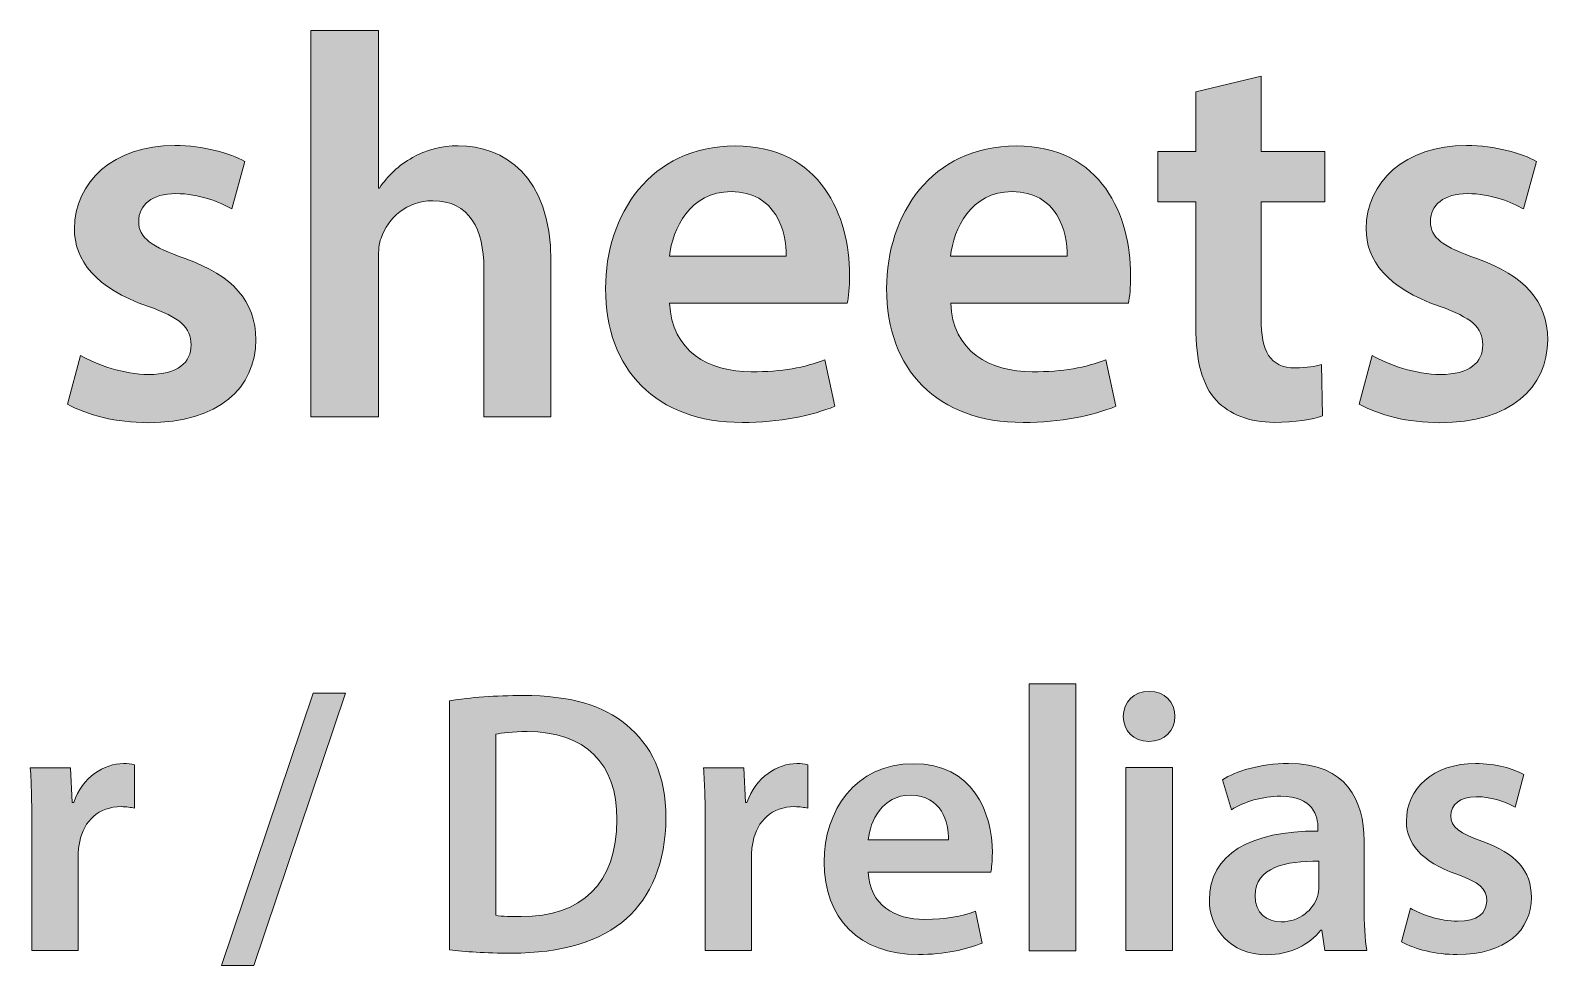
# Model space of a CAD drawing. Header units: inches. Extents: x 589 to 2016, y -1839 to -951.
# Drawn here: x 1241.49 to 1256.14, y -1617.19 to -1608.16 of the extents above; entities that cross this region are included whole.
import ezdxf

# ---------------------------------------------------------------- set-up
doc = ezdxf.new("R2010")
doc.units = ezdxf.units.IN
doc.header["$MEASUREMENT"] = 0
doc.layers.add('Layer 1', color=7, linetype='Continuous')

# ---------------------------------------------------------------- blocks, each defined once
blk = doc.blocks.new('block 74')
at = {"layer": 'Layer 1', "true_color": 0x010101}
h = blk.add_hatch(color=18, dxfattribs=at)
h.dxf.hatch_style = 2
edge = h.paths.add_edge_path()
edge.add_spline(control_points=[(1244.194, -1608.162), (1244.194, -1608.162), (1244.848, -1608.162), (1244.848, -1608.162), (1244.848, -1608.162), (1244.848, -1609.686), (1244.848, -1609.686), (1244.848, -1609.686), (1244.857, -1609.686), (1244.857, -1609.686), (1244.937, -1609.564), (1245.041, -1609.465), (1245.178, -1609.391), (1245.303, -1609.317), (1245.457, -1609.276), (1245.619, -1609.276), (1246.055, -1609.276), (1246.514, -1609.564), (1246.514, -1610.386), (1246.514, -1610.386), (1246.514, -1611.895), (1246.514, -1611.895), (1246.514, -1611.895), (1245.866, -1611.895), (1245.866, -1611.895), (1245.866, -1611.895), (1245.866, -1610.459), (1245.866, -1610.459), (1245.866, -1610.086), (1245.729, -1609.807), (1245.372, -1609.807), (1245.12, -1609.807), (1244.941, -1609.975), (1244.873, -1610.168), (1244.851, -1610.22), (1244.848, -1610.289), (1244.848, -1610.365), (1244.848, -1610.365), (1244.848, -1611.895), (1244.848, -1611.895), (1244.848, -1611.895), (1244.194, -1611.895), (1244.194, -1611.895), (1244.194, -1611.895), (1244.194, -1608.162), (1244.194, -1608.162)], knot_values=[0, 0, 0, 0, 1, 1, 1, 2, 2, 2, 3, 3, 3, 4, 4, 4, 5, 5, 5, 6, 6, 6, 7, 7, 7, 8, 8, 8, 9, 9, 9, 10, 10, 10, 11, 11, 11, 12, 12, 12, 13, 13, 13, 14, 14, 14, 15, 15, 15, 15], degree=3, periodic=1)
h = blk.add_hatch(color=18, dxfattribs=at)
h.dxf.hatch_style = 2
edge = h.paths.add_edge_path()
edge.add_spline(control_points=[(1253.373, -1608.604), (1253.373, -1608.604), (1253.373, -1609.333), (1253.373, -1609.333), (1253.373, -1609.333), (1253.988, -1609.333), (1253.988, -1609.333), (1253.988, -1609.333), (1253.988, -1609.817), (1253.988, -1609.817), (1253.988, -1609.817), (1253.373, -1609.817), (1253.373, -1609.817), (1253.373, -1609.817), (1253.373, -1610.947), (1253.373, -1610.947), (1253.373, -1611.258), (1253.456, -1611.421), (1253.703, -1611.421), (1253.814, -1611.421), (1253.899, -1611.406), (1253.957, -1611.389), (1253.957, -1611.389), (1253.966, -1611.884), (1253.966, -1611.884), (1253.871, -1611.92), (1253.703, -1611.947), (1253.499, -1611.947), (1253.262, -1611.947), (1253.063, -1611.868), (1252.942, -1611.737), (1252.804, -1611.589), (1252.743, -1611.358), (1252.743, -1611.021), (1252.743, -1611.021), (1252.743, -1609.817), (1252.743, -1609.817), (1252.743, -1609.817), (1252.375, -1609.817), (1252.375, -1609.817), (1252.375, -1609.817), (1252.375, -1609.333), (1252.375, -1609.333), (1252.375, -1609.333), (1252.743, -1609.333), (1252.743, -1609.333), (1252.743, -1609.333), (1252.743, -1608.754), (1252.743, -1608.754), (1252.743, -1608.754), (1253.373, -1608.604), (1253.373, -1608.604)], knot_values=[0, 0, 0, 0, 1, 1, 1, 2, 2, 2, 3, 3, 3, 4, 4, 4, 5, 5, 5, 6, 6, 6, 7, 7, 7, 8, 8, 8, 9, 9, 9, 10, 10, 10, 11, 11, 11, 12, 12, 12, 13, 13, 13, 14, 14, 14, 15, 15, 15, 16, 16, 16, 17, 17, 17, 17], degree=3, periodic=1)
h = blk.add_hatch(color=18, dxfattribs=at)
h.dxf.hatch_style = 2
edge = h.paths.add_edge_path()
edge.add_spline(control_points=[(1241.969, -1611.301), (1242.117, -1611.39), (1242.396, -1611.485), (1242.627, -1611.485), (1242.911, -1611.485), (1243.038, -1611.369), (1243.038, -1611.2), (1243.038, -1611.027), (1242.932, -1610.937), (1242.617, -1610.825), (1242.117, -1610.652), (1241.906, -1610.378), (1241.912, -1610.078), (1241.912, -1609.627), (1242.287, -1609.274), (1242.88, -1609.274), (1243.164, -1609.274), (1243.411, -1609.348), (1243.558, -1609.428), (1243.558, -1609.428), (1243.433, -1609.886), (1243.433, -1609.886), (1243.323, -1609.823), (1243.117, -1609.738), (1242.891, -1609.738), (1242.66, -1609.738), (1242.532, -1609.848), (1242.532, -1610.007), (1242.532, -1610.169), (1242.655, -1610.249), (1242.981, -1610.366), (1243.444, -1610.535), (1243.659, -1610.771), (1243.664, -1611.15), (1243.664, -1611.613), (1243.303, -1611.95), (1242.623, -1611.95), (1242.313, -1611.95), (1242.034, -1611.877), (1241.844, -1611.771), (1241.844, -1611.771), (1241.969, -1611.301), (1241.969, -1611.301)], knot_values=[0, 0, 0, 0, 1, 1, 1, 2, 2, 2, 3, 3, 3, 4, 4, 4, 5, 5, 5, 6, 6, 6, 7, 7, 7, 8, 8, 8, 9, 9, 9, 10, 10, 10, 11, 11, 11, 12, 12, 12, 13, 13, 13, 14, 14, 14, 14], degree=3, periodic=1)
h = blk.add_hatch(color=18, dxfattribs=at)
h.dxf.hatch_style = 2
edge = h.paths.add_edge_path()
edge.add_spline(control_points=[(1254.446, -1611.301), (1254.593, -1611.39), (1254.872, -1611.485), (1255.103, -1611.485), (1255.387, -1611.485), (1255.514, -1611.369), (1255.514, -1611.2), (1255.514, -1611.027), (1255.406, -1610.937), (1255.093, -1610.825), (1254.593, -1610.652), (1254.383, -1610.378), (1254.388, -1610.078), (1254.388, -1609.627), (1254.762, -1609.274), (1255.356, -1609.274), (1255.64, -1609.274), (1255.887, -1609.348), (1256.034, -1609.428), (1256.034, -1609.428), (1255.908, -1609.886), (1255.908, -1609.886), (1255.798, -1609.823), (1255.593, -1609.738), (1255.367, -1609.738), (1255.137, -1609.738), (1255.009, -1609.848), (1255.009, -1610.007), (1255.009, -1610.169), (1255.13, -1610.249), (1255.457, -1610.366), (1255.92, -1610.535), (1256.136, -1610.771), (1256.141, -1611.15), (1256.141, -1611.613), (1255.779, -1611.95), (1255.099, -1611.95), (1254.789, -1611.95), (1254.51, -1611.877), (1254.321, -1611.771), (1254.321, -1611.771), (1254.446, -1611.301), (1254.446, -1611.301)], knot_values=[0, 0, 0, 0, 1, 1, 1, 2, 2, 2, 3, 3, 3, 4, 4, 4, 5, 5, 5, 6, 6, 6, 7, 7, 7, 8, 8, 8, 9, 9, 9, 10, 10, 10, 11, 11, 11, 12, 12, 12, 13, 13, 13, 14, 14, 14, 14], degree=3, periodic=1)
h = blk.add_hatch(color=18, dxfattribs=at)
h.dxf.hatch_style = 2
edge = h.paths.add_edge_path()
edge.add_spline(control_points=[(1247.66, -1610.796), (1247.676, -1611.259), (1248.039, -1611.459), (1248.449, -1611.459), (1248.749, -1611.459), (1248.965, -1611.417), (1249.159, -1611.344), (1249.159, -1611.344), (1249.255, -1611.792), (1249.255, -1611.792), (1249.034, -1611.881), (1248.729, -1611.948), (1248.361, -1611.948), (1247.53, -1611.948), (1247.041, -1611.439), (1247.041, -1610.654), (1247.041, -1609.943), (1247.473, -1609.278), (1248.293, -1609.278), (1249.124, -1609.278), (1249.398, -1609.961), (1249.398, -1610.523), (1249.398, -1610.646), (1249.389, -1610.738), (1249.376, -1610.796), (1249.376, -1610.796), (1247.66, -1610.796), (1247.66, -1610.796), (1247.66, -1610.796), (1247.66, -1610.796), (1247.66, -1610.796)], knot_values=[0, 0, 0, 0, 1, 1, 1, 2, 2, 2, 3, 3, 3, 4, 4, 4, 5, 5, 5, 6, 6, 6, 7, 7, 7, 8, 8, 8, 9, 9, 9, 10, 10, 10, 10], degree=3, periodic=1)
edge = h.paths.add_edge_path()
edge.add_spline(control_points=[(1248.786, -1610.343), (1248.791, -1610.107), (1248.687, -1609.719), (1248.255, -1609.719), (1247.854, -1609.719), (1247.687, -1610.08), (1247.659, -1610.343), (1247.659, -1610.343), (1248.786, -1610.343), (1248.786, -1610.343)], knot_values=[0, 0, 0, 0, 1, 1, 1, 2, 2, 2, 3, 3, 3, 3], degree=3, periodic=1)
h = blk.add_hatch(color=18, dxfattribs=at)
h.dxf.hatch_style = 2
edge = h.paths.add_edge_path()
edge.add_spline(control_points=[(1250.375, -1610.796), (1250.391, -1611.259), (1250.753, -1611.459), (1251.163, -1611.459), (1251.464, -1611.459), (1251.679, -1611.417), (1251.874, -1611.344), (1251.874, -1611.344), (1251.969, -1611.792), (1251.969, -1611.792), (1251.748, -1611.881), (1251.443, -1611.948), (1251.075, -1611.948), (1250.244, -1611.948), (1249.756, -1611.439), (1249.756, -1610.654), (1249.756, -1609.943), (1250.188, -1609.278), (1251.008, -1609.278), (1251.838, -1609.278), (1252.113, -1609.961), (1252.113, -1610.523), (1252.113, -1610.646), (1252.103, -1610.738), (1252.092, -1610.796), (1252.092, -1610.796), (1250.375, -1610.796), (1250.375, -1610.796), (1250.375, -1610.796), (1250.375, -1610.796), (1250.375, -1610.796)], knot_values=[0, 0, 0, 0, 1, 1, 1, 2, 2, 2, 3, 3, 3, 4, 4, 4, 5, 5, 5, 6, 6, 6, 7, 7, 7, 8, 8, 8, 9, 9, 9, 10, 10, 10, 10], degree=3, periodic=1)
edge = h.paths.add_edge_path()
edge.add_spline(control_points=[(1251.5, -1610.343), (1251.506, -1610.107), (1251.401, -1609.719), (1250.968, -1609.719), (1250.568, -1609.719), (1250.401, -1610.08), (1250.374, -1610.343), (1250.374, -1610.343), (1251.5, -1610.343), (1251.5, -1610.343)], knot_values=[0, 0, 0, 0, 1, 1, 1, 2, 2, 2, 3, 3, 3, 3], degree=3, periodic=1)
at = {"layer": 'Layer 1', "lineweight": 0}
for points, knots in [([(1244.194, -1608.162), (1244.194, -1608.162), (1244.848, -1608.162), (1244.848, -1608.162), (1244.848, -1608.162), (1244.848, -1609.686), (1244.848, -1609.686), (1244.848, -1609.686), (1244.857, -1609.686), (1244.857, -1609.686), (1244.937, -1609.564), (1245.041, -1609.465), (1245.178, -1609.391), (1245.303, -1609.317), (1245.457, -1609.276), (1245.619, -1609.276), (1246.055, -1609.276), (1246.514, -1609.564), (1246.514, -1610.386), (1246.514, -1610.386), (1246.514, -1611.895), (1246.514, -1611.895), (1246.514, -1611.895), (1245.866, -1611.895), (1245.866, -1611.895), (1245.866, -1611.895), (1245.866, -1610.459), (1245.866, -1610.459), (1245.866, -1610.086), (1245.729, -1609.807), (1245.372, -1609.807), (1245.12, -1609.807), (1244.941, -1609.975), (1244.873, -1610.168), (1244.851, -1610.22), (1244.848, -1610.289), (1244.848, -1610.365), (1244.848, -1610.365), (1244.848, -1611.895), (1244.848, -1611.895), (1244.848, -1611.895), (1244.194, -1611.895), (1244.194, -1611.895), (1244.194, -1611.895), (1244.194, -1608.162), (1244.194, -1608.162)], [0, 0, 0, 0, 1, 1, 1, 2, 2, 2, 3, 3, 3, 4, 4, 4, 5, 5, 5, 6, 6, 6, 7, 7, 7, 8, 8, 8, 9, 9, 9, 10, 10, 10, 11, 11, 11, 12, 12, 12, 13, 13, 13, 14, 14, 14, 15, 15, 15, 15]), ([(1253.373, -1608.604), (1253.373, -1608.604), (1253.373, -1609.333), (1253.373, -1609.333), (1253.373, -1609.333), (1253.988, -1609.333), (1253.988, -1609.333), (1253.988, -1609.333), (1253.988, -1609.817), (1253.988, -1609.817), (1253.988, -1609.817), (1253.373, -1609.817), (1253.373, -1609.817), (1253.373, -1609.817), (1253.373, -1610.947), (1253.373, -1610.947), (1253.373, -1611.258), (1253.456, -1611.421), (1253.703, -1611.421), (1253.814, -1611.421), (1253.899, -1611.406), (1253.957, -1611.389), (1253.957, -1611.389), (1253.966, -1611.884), (1253.966, -1611.884), (1253.871, -1611.92), (1253.703, -1611.947), (1253.499, -1611.947), (1253.262, -1611.947), (1253.063, -1611.868), (1252.942, -1611.737), (1252.804, -1611.589), (1252.743, -1611.358), (1252.743, -1611.021), (1252.743, -1611.021), (1252.743, -1609.817), (1252.743, -1609.817), (1252.743, -1609.817), (1252.375, -1609.817), (1252.375, -1609.817), (1252.375, -1609.817), (1252.375, -1609.333), (1252.375, -1609.333), (1252.375, -1609.333), (1252.743, -1609.333), (1252.743, -1609.333), (1252.743, -1609.333), (1252.743, -1608.754), (1252.743, -1608.754), (1252.743, -1608.754), (1253.373, -1608.604), (1253.373, -1608.604)], [0, 0, 0, 0, 1, 1, 1, 2, 2, 2, 3, 3, 3, 4, 4, 4, 5, 5, 5, 6, 6, 6, 7, 7, 7, 8, 8, 8, 9, 9, 9, 10, 10, 10, 11, 11, 11, 12, 12, 12, 13, 13, 13, 14, 14, 14, 15, 15, 15, 16, 16, 16, 17, 17, 17, 17]), ([(1241.969, -1611.301), (1242.117, -1611.39), (1242.396, -1611.485), (1242.627, -1611.485), (1242.911, -1611.485), (1243.038, -1611.369), (1243.038, -1611.2), (1243.038, -1611.027), (1242.932, -1610.937), (1242.617, -1610.825), (1242.117, -1610.652), (1241.906, -1610.378), (1241.912, -1610.078), (1241.912, -1609.627), (1242.287, -1609.274), (1242.88, -1609.274), (1243.164, -1609.274), (1243.411, -1609.348), (1243.558, -1609.428), (1243.558, -1609.428), (1243.433, -1609.886), (1243.433, -1609.886), (1243.323, -1609.823), (1243.117, -1609.738), (1242.891, -1609.738), (1242.66, -1609.738), (1242.532, -1609.848), (1242.532, -1610.007), (1242.532, -1610.169), (1242.655, -1610.249), (1242.981, -1610.366), (1243.444, -1610.535), (1243.659, -1610.771), (1243.664, -1611.15), (1243.664, -1611.613), (1243.303, -1611.95), (1242.623, -1611.95), (1242.313, -1611.95), (1242.034, -1611.877), (1241.844, -1611.771), (1241.844, -1611.771), (1241.969, -1611.301), (1241.969, -1611.301)], [0, 0, 0, 0, 1, 1, 1, 2, 2, 2, 3, 3, 3, 4, 4, 4, 5, 5, 5, 6, 6, 6, 7, 7, 7, 8, 8, 8, 9, 9, 9, 10, 10, 10, 11, 11, 11, 12, 12, 12, 13, 13, 13, 14, 14, 14, 14]), ([(1254.446, -1611.301), (1254.593, -1611.39), (1254.872, -1611.485), (1255.103, -1611.485), (1255.387, -1611.485), (1255.514, -1611.369), (1255.514, -1611.2), (1255.514, -1611.027), (1255.406, -1610.937), (1255.093, -1610.825), (1254.593, -1610.652), (1254.383, -1610.378), (1254.388, -1610.078), (1254.388, -1609.627), (1254.762, -1609.274), (1255.356, -1609.274), (1255.64, -1609.274), (1255.887, -1609.348), (1256.034, -1609.428), (1256.034, -1609.428), (1255.908, -1609.886), (1255.908, -1609.886), (1255.798, -1609.823), (1255.593, -1609.738), (1255.367, -1609.738), (1255.137, -1609.738), (1255.009, -1609.848), (1255.009, -1610.007), (1255.009, -1610.169), (1255.13, -1610.249), (1255.457, -1610.366), (1255.92, -1610.535), (1256.136, -1610.771), (1256.141, -1611.15), (1256.141, -1611.613), (1255.779, -1611.95), (1255.099, -1611.95), (1254.789, -1611.95), (1254.51, -1611.877), (1254.321, -1611.771), (1254.321, -1611.771), (1254.446, -1611.301), (1254.446, -1611.301)], [0, 0, 0, 0, 1, 1, 1, 2, 2, 2, 3, 3, 3, 4, 4, 4, 5, 5, 5, 6, 6, 6, 7, 7, 7, 8, 8, 8, 9, 9, 9, 10, 10, 10, 11, 11, 11, 12, 12, 12, 13, 13, 13, 14, 14, 14, 14]), ([(1247.66, -1610.796), (1247.676, -1611.259), (1248.039, -1611.459), (1248.449, -1611.459), (1248.749, -1611.459), (1248.965, -1611.417), (1249.159, -1611.344), (1249.159, -1611.344), (1249.255, -1611.792), (1249.255, -1611.792), (1249.034, -1611.881), (1248.729, -1611.948), (1248.361, -1611.948), (1247.53, -1611.948), (1247.041, -1611.439), (1247.041, -1610.654), (1247.041, -1609.943), (1247.473, -1609.278), (1248.293, -1609.278), (1249.124, -1609.278), (1249.398, -1609.961), (1249.398, -1610.523), (1249.398, -1610.646), (1249.389, -1610.738), (1249.376, -1610.796), (1249.376, -1610.796), (1247.66, -1610.796), (1247.66, -1610.796), (1247.66, -1610.796), (1247.66, -1610.796), (1247.66, -1610.796)], [0, 0, 0, 0, 1, 1, 1, 2, 2, 2, 3, 3, 3, 4, 4, 4, 5, 5, 5, 6, 6, 6, 7, 7, 7, 8, 8, 8, 9, 9, 9, 10, 10, 10, 10]), ([(1250.375, -1610.796), (1250.391, -1611.259), (1250.753, -1611.459), (1251.163, -1611.459), (1251.464, -1611.459), (1251.679, -1611.417), (1251.874, -1611.344), (1251.874, -1611.344), (1251.969, -1611.792), (1251.969, -1611.792), (1251.748, -1611.881), (1251.443, -1611.948), (1251.075, -1611.948), (1250.244, -1611.948), (1249.756, -1611.439), (1249.756, -1610.654), (1249.756, -1609.943), (1250.188, -1609.278), (1251.008, -1609.278), (1251.838, -1609.278), (1252.113, -1609.961), (1252.113, -1610.523), (1252.113, -1610.646), (1252.103, -1610.738), (1252.092, -1610.796), (1252.092, -1610.796), (1250.375, -1610.796), (1250.375, -1610.796), (1250.375, -1610.796), (1250.375, -1610.796), (1250.375, -1610.796)], [0, 0, 0, 0, 1, 1, 1, 2, 2, 2, 3, 3, 3, 4, 4, 4, 5, 5, 5, 6, 6, 6, 7, 7, 7, 8, 8, 8, 9, 9, 9, 10, 10, 10, 10]), ([(1248.786, -1610.343), (1248.791, -1610.107), (1248.687, -1609.719), (1248.255, -1609.719), (1247.854, -1609.719), (1247.687, -1610.08), (1247.659, -1610.343), (1247.659, -1610.343), (1248.786, -1610.343), (1248.786, -1610.343)], [0, 0, 0, 0, 1, 1, 1, 2, 2, 2, 3, 3, 3, 3]), ([(1251.5, -1610.343), (1251.506, -1610.107), (1251.401, -1609.719), (1250.968, -1609.719), (1250.568, -1609.719), (1250.401, -1610.08), (1250.374, -1610.343), (1250.374, -1610.343), (1251.5, -1610.343), (1251.5, -1610.343)], [0, 0, 0, 0, 1, 1, 1, 2, 2, 2, 3, 3, 3, 3])]:
    blk.add_open_spline(points, degree=3, knots=knots, dxfattribs=at)
blk = doc.blocks.new('block 75')
at = {"layer": 'Layer 1', "true_color": 0x010101}
h = blk.add_hatch(color=18, dxfattribs=at)
h.dxf.hatch_style = 2
h.paths.add_polyline_path([(1251.134, -1614.472), (1251.584, -1614.472), (1251.584, -1617.049), (1251.134, -1617.049)])
h = blk.add_hatch(color=18, dxfattribs=at)
h.dxf.hatch_style = 2
edge = h.paths.add_edge_path()
edge.add_spline(control_points=[(1252.541, -1614.788), (1252.541, -1614.922), (1252.445, -1615.028), (1252.288, -1615.028), (1252.139, -1615.028), (1252.041, -1614.921), (1252.041, -1614.788), (1252.041, -1614.65), (1252.143, -1614.545), (1252.291, -1614.545), (1252.445, -1614.545), (1252.538, -1614.65), (1252.541, -1614.788)], knot_values=[0, 0, 0, 0, 1, 1, 1, 2, 2, 2, 3, 3, 3, 4, 4, 4, 4], degree=3, periodic=1)
h.paths.add_polyline_path([(1252.066, -1617.048), (1252.066, -1615.281), (1252.517, -1615.281), (1252.517, -1617.048)])
h = blk.add_hatch(color=18, dxfattribs=at)
h.dxf.hatch_style = 2
h.paths.add_polyline_path([(1243.332, -1617.193), (1244.218, -1614.563), (1244.529, -1614.563), (1243.644, -1617.193)])
h = blk.add_hatch(color=18, dxfattribs=at)
h.dxf.hatch_style = 2
edge = h.paths.add_edge_path()
edge.add_spline(control_points=[(1245.534, -1614.636), (1245.731, -1614.603), (1245.98, -1614.585), (1246.245, -1614.585), (1246.702, -1614.585), (1247.018, -1614.679), (1247.243, -1614.868), (1247.48, -1615.06), (1247.624, -1615.35), (1247.624, -1615.767), (1247.624, -1616.202), (1247.474, -1616.529), (1247.243, -1616.739), (1247, -1616.96), (1246.612, -1617.073), (1246.136, -1617.073), (1245.875, -1617.073), (1245.679, -1617.058), (1245.534, -1617.04), (1245.534, -1617.04), (1245.534, -1614.636), (1245.534, -1614.636)], knot_values=[0, 0, 0, 0, 1, 1, 1, 2, 2, 2, 3, 3, 3, 4, 4, 4, 5, 5, 5, 6, 6, 6, 7, 7, 7, 7], degree=3, periodic=1)
edge = h.paths.add_edge_path()
edge.add_spline(control_points=[(1245.98, -1616.707), (1246.042, -1616.719), (1246.136, -1616.719), (1246.227, -1616.719), (1246.807, -1616.722), (1247.151, -1616.402), (1247.151, -1615.781), (1247.156, -1615.241), (1246.843, -1614.933), (1246.284, -1614.933), (1246.144, -1614.933), (1246.042, -1614.944), (1245.98, -1614.959), (1245.98, -1614.959), (1245.98, -1616.707), (1245.98, -1616.707), (1245.98, -1616.707), (1245.98, -1616.707), (1245.98, -1616.707)], knot_values=[0, 0, 0, 0, 1, 1, 1, 2, 2, 2, 3, 3, 3, 4, 4, 4, 5, 5, 5, 6, 6, 6, 6], degree=3, periodic=1)
h = blk.add_hatch(color=18, dxfattribs=at)
h.dxf.hatch_style = 2
edge = h.paths.add_edge_path()
edge.add_spline(control_points=[(1241.5, -1615.851), (1241.5, -1615.611), (1241.496, -1615.441), (1241.485, -1615.282), (1241.485, -1615.282), (1241.873, -1615.282), (1241.873, -1615.282), (1241.873, -1615.282), (1241.889, -1615.619), (1241.889, -1615.619), (1241.889, -1615.619), (1241.904, -1615.619), (1241.904, -1615.619), (1241.99, -1615.369), (1242.198, -1615.242), (1242.385, -1615.242), (1242.429, -1615.242), (1242.454, -1615.246), (1242.491, -1615.253), (1242.491, -1615.253), (1242.491, -1615.673), (1242.491, -1615.673), (1242.455, -1615.666), (1242.415, -1615.658), (1242.362, -1615.658), (1242.147, -1615.658), (1242.001, -1615.795), (1241.962, -1615.996), (1241.954, -1616.034), (1241.946, -1616.082), (1241.946, -1616.134), (1241.946, -1616.134), (1241.946, -1617.047), (1241.946, -1617.047), (1241.946, -1617.047), (1241.5, -1617.047), (1241.5, -1617.047), (1241.5, -1617.047), (1241.5, -1615.851), (1241.5, -1615.851), (1241.5, -1615.851), (1241.5, -1615.851), (1241.5, -1615.851)], knot_values=[0, 0, 0, 0, 1, 1, 1, 2, 2, 2, 3, 3, 3, 4, 4, 4, 5, 5, 5, 6, 6, 6, 7, 7, 7, 8, 8, 8, 9, 9, 9, 10, 10, 10, 11, 11, 11, 12, 12, 12, 13, 13, 13, 14, 14, 14, 14], degree=3, periodic=1)
h = blk.add_hatch(color=18, dxfattribs=at)
h.dxf.hatch_style = 2
edge = h.paths.add_edge_path()
edge.add_spline(control_points=[(1248.004, -1615.851), (1248.004, -1615.611), (1247.999, -1615.441), (1247.988, -1615.282), (1247.988, -1615.282), (1248.378, -1615.282), (1248.378, -1615.282), (1248.378, -1615.282), (1248.393, -1615.619), (1248.393, -1615.619), (1248.393, -1615.619), (1248.407, -1615.619), (1248.407, -1615.619), (1248.495, -1615.369), (1248.701, -1615.242), (1248.89, -1615.242), (1248.933, -1615.242), (1248.958, -1615.246), (1248.995, -1615.253), (1248.995, -1615.253), (1248.995, -1615.673), (1248.995, -1615.673), (1248.959, -1615.666), (1248.919, -1615.658), (1248.865, -1615.658), (1248.651, -1615.658), (1248.504, -1615.795), (1248.466, -1615.996), (1248.458, -1616.034), (1248.45, -1616.082), (1248.45, -1616.134), (1248.45, -1616.134), (1248.45, -1617.047), (1248.45, -1617.047), (1248.45, -1617.047), (1248.004, -1617.047), (1248.004, -1617.047), (1248.004, -1617.047), (1248.004, -1615.851), (1248.004, -1615.851), (1248.004, -1615.851), (1248.004, -1615.851), (1248.004, -1615.851)], knot_values=[0, 0, 0, 0, 1, 1, 1, 2, 2, 2, 3, 3, 3, 4, 4, 4, 5, 5, 5, 6, 6, 6, 7, 7, 7, 8, 8, 8, 9, 9, 9, 10, 10, 10, 11, 11, 11, 12, 12, 12, 13, 13, 13, 14, 14, 14, 14], degree=3, periodic=1)
h = blk.add_hatch(color=18, dxfattribs=at)
h.dxf.hatch_style = 2
edge = h.paths.add_edge_path()
edge.add_spline(control_points=[(1249.579, -1616.29), (1249.59, -1616.609), (1249.839, -1616.747), (1250.123, -1616.747), (1250.33, -1616.747), (1250.478, -1616.719), (1250.613, -1616.667), (1250.613, -1616.667), (1250.678, -1616.976), (1250.678, -1616.976), (1250.526, -1617.038), (1250.316, -1617.086), (1250.062, -1617.086), (1249.49, -1617.086), (1249.152, -1616.734), (1249.152, -1616.193), (1249.152, -1615.703), (1249.45, -1615.243), (1250.016, -1615.243), (1250.588, -1615.243), (1250.777, -1615.714), (1250.777, -1616.103), (1250.777, -1616.187), (1250.77, -1616.252), (1250.761, -1616.291), (1250.761, -1616.291), (1249.579, -1616.29), (1249.579, -1616.29), (1249.579, -1616.29), (1249.579, -1616.29), (1249.579, -1616.29)], knot_values=[0, 0, 0, 0, 1, 1, 1, 2, 2, 2, 3, 3, 3, 4, 4, 4, 5, 5, 5, 6, 6, 6, 7, 7, 7, 8, 8, 8, 9, 9, 9, 10, 10, 10, 10], degree=3, periodic=1)
edge = h.paths.add_edge_path()
edge.add_spline(control_points=[(1250.354, -1615.979), (1250.359, -1615.815), (1250.286, -1615.547), (1249.987, -1615.547), (1249.712, -1615.547), (1249.597, -1615.797), (1249.578, -1615.979), (1249.578, -1615.979), (1250.354, -1615.979), (1250.354, -1615.979)], knot_values=[0, 0, 0, 0, 1, 1, 1, 2, 2, 2, 3, 3, 3, 3], degree=3, periodic=1)
h = blk.add_hatch(color=18, dxfattribs=at)
h.dxf.hatch_style = 2
edge = h.paths.add_edge_path()
edge.add_spline(control_points=[(1253.99, -1617.048), (1253.99, -1617.048), (1253.96, -1616.852), (1253.96, -1616.852), (1253.96, -1616.852), (1253.949, -1616.852), (1253.949, -1616.852), (1253.841, -1616.989), (1253.656, -1617.088), (1253.428, -1617.088), (1253.071, -1617.088), (1252.873, -1616.83), (1252.873, -1616.562), (1252.873, -1616.116), (1253.269, -1615.891), (1253.922, -1615.894), (1253.922, -1615.894), (1253.922, -1615.866), (1253.922, -1615.866), (1253.922, -1615.749), (1253.874, -1615.557), (1253.562, -1615.557), (1253.388, -1615.557), (1253.206, -1615.611), (1253.086, -1615.688), (1253.086, -1615.688), (1252.999, -1615.398), (1252.999, -1615.398), (1253.13, -1615.317), (1253.36, -1615.241), (1253.638, -1615.241), (1254.204, -1615.241), (1254.367, -1615.601), (1254.367, -1615.985), (1254.367, -1615.985), (1254.367, -1616.623), (1254.367, -1616.623), (1254.367, -1616.783), (1254.375, -1616.94), (1254.393, -1617.048), (1254.393, -1617.048), (1253.99, -1617.048), (1253.99, -1617.048), (1253.99, -1617.048), (1253.99, -1617.048), (1253.99, -1617.048)], knot_values=[0, 0, 0, 0, 1, 1, 1, 2, 2, 2, 3, 3, 3, 4, 4, 4, 5, 5, 5, 6, 6, 6, 7, 7, 7, 8, 8, 8, 9, 9, 9, 10, 10, 10, 11, 11, 11, 12, 12, 12, 13, 13, 13, 14, 14, 14, 15, 15, 15, 15], degree=3, periodic=1)
edge = h.paths.add_edge_path()
edge.add_spline(control_points=[(1253.931, -1616.185), (1253.615, -1616.178), (1253.314, -1616.247), (1253.314, -1616.515), (1253.314, -1616.69), (1253.427, -1616.77), (1253.568, -1616.77), (1253.746, -1616.77), (1253.877, -1616.653), (1253.917, -1616.527), (1253.928, -1616.493), (1253.932, -1616.458), (1253.932, -1616.428), (1253.932, -1616.428), (1253.931, -1616.185), (1253.931, -1616.185), (1253.931, -1616.185), (1253.931, -1616.185), (1253.931, -1616.185)], knot_values=[0, 0, 0, 0, 1, 1, 1, 2, 2, 2, 3, 3, 3, 4, 4, 4, 5, 5, 5, 6, 6, 6, 6], degree=3, periodic=1)
h = blk.add_hatch(color=18, dxfattribs=at)
h.dxf.hatch_style = 2
edge = h.paths.add_edge_path()
edge.add_spline(control_points=[(1254.816, -1616.639), (1254.918, -1616.7), (1255.11, -1616.765), (1255.269, -1616.765), (1255.465, -1616.765), (1255.552, -1616.685), (1255.552, -1616.569), (1255.552, -1616.448), (1255.479, -1616.387), (1255.262, -1616.311), (1254.918, -1616.192), (1254.772, -1616.003), (1254.776, -1615.797), (1254.776, -1615.485), (1255.034, -1615.241), (1255.444, -1615.241), (1255.641, -1615.241), (1255.811, -1615.293), (1255.912, -1615.347), (1255.912, -1615.347), (1255.826, -1615.663), (1255.826, -1615.663), (1255.749, -1615.62), (1255.608, -1615.562), (1255.451, -1615.562), (1255.292, -1615.562), (1255.205, -1615.638), (1255.205, -1615.747), (1255.205, -1615.859), (1255.288, -1615.914), (1255.513, -1615.994), (1255.833, -1616.11), (1255.981, -1616.272), (1255.984, -1616.534), (1255.984, -1616.854), (1255.734, -1617.086), (1255.267, -1617.086), (1255.053, -1617.086), (1254.86, -1617.035), (1254.73, -1616.962), (1254.73, -1616.962), (1254.816, -1616.639), (1254.816, -1616.639)], knot_values=[0, 0, 0, 0, 1, 1, 1, 2, 2, 2, 3, 3, 3, 4, 4, 4, 5, 5, 5, 6, 6, 6, 7, 7, 7, 8, 8, 8, 9, 9, 9, 10, 10, 10, 11, 11, 11, 12, 12, 12, 13, 13, 13, 14, 14, 14, 14], degree=3, periodic=1)
at = {"layer": 'Layer 1', "lineweight": 0}
for points in [[(1251.134, -1614.472), (1251.584, -1614.472), (1251.584, -1617.049), (1251.134, -1617.049), (1251.134, -1614.472)], [(1243.332, -1617.193), (1244.218, -1614.563), (1244.529, -1614.563), (1243.644, -1617.193), (1243.332, -1617.193)], [(1252.066, -1617.048), (1252.066, -1615.281), (1252.517, -1615.281), (1252.517, -1617.048), (1252.066, -1617.048)]]:
    blk.add_lwpolyline(points, dxfattribs=at)
for points, knots in [([(1252.541, -1614.788), (1252.541, -1614.922), (1252.445, -1615.028), (1252.288, -1615.028), (1252.139, -1615.028), (1252.041, -1614.921), (1252.041, -1614.788), (1252.041, -1614.65), (1252.143, -1614.545), (1252.291, -1614.545), (1252.445, -1614.545), (1252.538, -1614.65), (1252.541, -1614.788)], [0, 0, 0, 0, 1, 1, 1, 2, 2, 2, 3, 3, 3, 4, 4, 4, 4]), ([(1245.534, -1614.636), (1245.731, -1614.603), (1245.98, -1614.585), (1246.245, -1614.585), (1246.702, -1614.585), (1247.018, -1614.679), (1247.243, -1614.868), (1247.48, -1615.06), (1247.624, -1615.35), (1247.624, -1615.767), (1247.624, -1616.202), (1247.474, -1616.529), (1247.243, -1616.739), (1247, -1616.96), (1246.612, -1617.073), (1246.136, -1617.073), (1245.875, -1617.073), (1245.679, -1617.058), (1245.534, -1617.04), (1245.534, -1617.04), (1245.534, -1614.636), (1245.534, -1614.636)], [0, 0, 0, 0, 1, 1, 1, 2, 2, 2, 3, 3, 3, 4, 4, 4, 5, 5, 5, 6, 6, 6, 7, 7, 7, 7]), ([(1245.98, -1616.707), (1246.042, -1616.719), (1246.136, -1616.719), (1246.227, -1616.719), (1246.807, -1616.722), (1247.151, -1616.402), (1247.151, -1615.781), (1247.156, -1615.241), (1246.843, -1614.933), (1246.284, -1614.933), (1246.144, -1614.933), (1246.042, -1614.944), (1245.98, -1614.959), (1245.98, -1614.959), (1245.98, -1616.707), (1245.98, -1616.707), (1245.98, -1616.707), (1245.98, -1616.707), (1245.98, -1616.707)], [0, 0, 0, 0, 1, 1, 1, 2, 2, 2, 3, 3, 3, 4, 4, 4, 5, 5, 5, 6, 6, 6, 6]), ([(1241.5, -1615.851), (1241.5, -1615.611), (1241.496, -1615.441), (1241.485, -1615.282), (1241.485, -1615.282), (1241.873, -1615.282), (1241.873, -1615.282), (1241.873, -1615.282), (1241.889, -1615.619), (1241.889, -1615.619), (1241.889, -1615.619), (1241.904, -1615.619), (1241.904, -1615.619), (1241.99, -1615.369), (1242.198, -1615.242), (1242.385, -1615.242), (1242.429, -1615.242), (1242.454, -1615.246), (1242.491, -1615.253), (1242.491, -1615.253), (1242.491, -1615.673), (1242.491, -1615.673), (1242.455, -1615.666), (1242.415, -1615.658), (1242.362, -1615.658), (1242.147, -1615.658), (1242.001, -1615.795), (1241.962, -1615.996), (1241.954, -1616.034), (1241.946, -1616.082), (1241.946, -1616.134), (1241.946, -1616.134), (1241.946, -1617.047), (1241.946, -1617.047), (1241.946, -1617.047), (1241.5, -1617.047), (1241.5, -1617.047), (1241.5, -1617.047), (1241.5, -1615.851), (1241.5, -1615.851), (1241.5, -1615.851), (1241.5, -1615.851), (1241.5, -1615.851)], [0, 0, 0, 0, 1, 1, 1, 2, 2, 2, 3, 3, 3, 4, 4, 4, 5, 5, 5, 6, 6, 6, 7, 7, 7, 8, 8, 8, 9, 9, 9, 10, 10, 10, 11, 11, 11, 12, 12, 12, 13, 13, 13, 14, 14, 14, 14]), ([(1248.004, -1615.851), (1248.004, -1615.611), (1247.999, -1615.441), (1247.988, -1615.282), (1247.988, -1615.282), (1248.378, -1615.282), (1248.378, -1615.282), (1248.378, -1615.282), (1248.393, -1615.619), (1248.393, -1615.619), (1248.393, -1615.619), (1248.407, -1615.619), (1248.407, -1615.619), (1248.495, -1615.369), (1248.701, -1615.242), (1248.89, -1615.242), (1248.933, -1615.242), (1248.958, -1615.246), (1248.995, -1615.253), (1248.995, -1615.253), (1248.995, -1615.673), (1248.995, -1615.673), (1248.959, -1615.666), (1248.919, -1615.658), (1248.865, -1615.658), (1248.651, -1615.658), (1248.504, -1615.795), (1248.466, -1615.996), (1248.458, -1616.034), (1248.45, -1616.082), (1248.45, -1616.134), (1248.45, -1616.134), (1248.45, -1617.047), (1248.45, -1617.047), (1248.45, -1617.047), (1248.004, -1617.047), (1248.004, -1617.047), (1248.004, -1617.047), (1248.004, -1615.851), (1248.004, -1615.851), (1248.004, -1615.851), (1248.004, -1615.851), (1248.004, -1615.851)], [0, 0, 0, 0, 1, 1, 1, 2, 2, 2, 3, 3, 3, 4, 4, 4, 5, 5, 5, 6, 6, 6, 7, 7, 7, 8, 8, 8, 9, 9, 9, 10, 10, 10, 11, 11, 11, 12, 12, 12, 13, 13, 13, 14, 14, 14, 14]), ([(1249.579, -1616.29), (1249.59, -1616.609), (1249.839, -1616.747), (1250.123, -1616.747), (1250.33, -1616.747), (1250.478, -1616.719), (1250.613, -1616.667), (1250.613, -1616.667), (1250.678, -1616.976), (1250.678, -1616.976), (1250.526, -1617.038), (1250.316, -1617.086), (1250.062, -1617.086), (1249.49, -1617.086), (1249.152, -1616.734), (1249.152, -1616.193), (1249.152, -1615.703), (1249.45, -1615.243), (1250.016, -1615.243), (1250.588, -1615.243), (1250.777, -1615.714), (1250.777, -1616.103), (1250.777, -1616.187), (1250.77, -1616.252), (1250.761, -1616.291), (1250.761, -1616.291), (1249.579, -1616.29), (1249.579, -1616.29), (1249.579, -1616.29), (1249.579, -1616.29), (1249.579, -1616.29)], [0, 0, 0, 0, 1, 1, 1, 2, 2, 2, 3, 3, 3, 4, 4, 4, 5, 5, 5, 6, 6, 6, 7, 7, 7, 8, 8, 8, 9, 9, 9, 10, 10, 10, 10]), ([(1253.99, -1617.048), (1253.99, -1617.048), (1253.96, -1616.852), (1253.96, -1616.852), (1253.96, -1616.852), (1253.949, -1616.852), (1253.949, -1616.852), (1253.841, -1616.989), (1253.656, -1617.088), (1253.428, -1617.088), (1253.071, -1617.088), (1252.873, -1616.83), (1252.873, -1616.562), (1252.873, -1616.116), (1253.269, -1615.891), (1253.922, -1615.894), (1253.922, -1615.894), (1253.922, -1615.866), (1253.922, -1615.866), (1253.922, -1615.749), (1253.874, -1615.557), (1253.562, -1615.557), (1253.388, -1615.557), (1253.206, -1615.611), (1253.086, -1615.688), (1253.086, -1615.688), (1252.999, -1615.398), (1252.999, -1615.398), (1253.13, -1615.317), (1253.36, -1615.241), (1253.638, -1615.241), (1254.204, -1615.241), (1254.367, -1615.601), (1254.367, -1615.985), (1254.367, -1615.985), (1254.367, -1616.623), (1254.367, -1616.623), (1254.367, -1616.783), (1254.375, -1616.94), (1254.393, -1617.048), (1254.393, -1617.048), (1253.99, -1617.048), (1253.99, -1617.048), (1253.99, -1617.048), (1253.99, -1617.048), (1253.99, -1617.048)], [0, 0, 0, 0, 1, 1, 1, 2, 2, 2, 3, 3, 3, 4, 4, 4, 5, 5, 5, 6, 6, 6, 7, 7, 7, 8, 8, 8, 9, 9, 9, 10, 10, 10, 11, 11, 11, 12, 12, 12, 13, 13, 13, 14, 14, 14, 15, 15, 15, 15]), ([(1254.816, -1616.639), (1254.918, -1616.7), (1255.11, -1616.765), (1255.269, -1616.765), (1255.465, -1616.765), (1255.552, -1616.685), (1255.552, -1616.569), (1255.552, -1616.448), (1255.479, -1616.387), (1255.262, -1616.311), (1254.918, -1616.192), (1254.772, -1616.003), (1254.776, -1615.797), (1254.776, -1615.485), (1255.034, -1615.241), (1255.444, -1615.241), (1255.641, -1615.241), (1255.811, -1615.293), (1255.912, -1615.347), (1255.912, -1615.347), (1255.826, -1615.663), (1255.826, -1615.663), (1255.749, -1615.62), (1255.608, -1615.562), (1255.451, -1615.562), (1255.292, -1615.562), (1255.205, -1615.638), (1255.205, -1615.747), (1255.205, -1615.859), (1255.288, -1615.914), (1255.513, -1615.994), (1255.833, -1616.11), (1255.981, -1616.272), (1255.984, -1616.534), (1255.984, -1616.854), (1255.734, -1617.086), (1255.267, -1617.086), (1255.053, -1617.086), (1254.86, -1617.035), (1254.73, -1616.962), (1254.73, -1616.962), (1254.816, -1616.639), (1254.816, -1616.639)], [0, 0, 0, 0, 1, 1, 1, 2, 2, 2, 3, 3, 3, 4, 4, 4, 5, 5, 5, 6, 6, 6, 7, 7, 7, 8, 8, 8, 9, 9, 9, 10, 10, 10, 11, 11, 11, 12, 12, 12, 13, 13, 13, 14, 14, 14, 14]), ([(1250.354, -1615.979), (1250.359, -1615.815), (1250.286, -1615.547), (1249.987, -1615.547), (1249.712, -1615.547), (1249.597, -1615.797), (1249.578, -1615.979), (1249.578, -1615.979), (1250.354, -1615.979), (1250.354, -1615.979)], [0, 0, 0, 0, 1, 1, 1, 2, 2, 2, 3, 3, 3, 3]), ([(1253.931, -1616.185), (1253.615, -1616.178), (1253.314, -1616.247), (1253.314, -1616.515), (1253.314, -1616.69), (1253.427, -1616.77), (1253.568, -1616.77), (1253.746, -1616.77), (1253.877, -1616.653), (1253.917, -1616.527), (1253.928, -1616.493), (1253.932, -1616.458), (1253.932, -1616.428), (1253.932, -1616.428), (1253.931, -1616.185), (1253.931, -1616.185), (1253.931, -1616.185), (1253.931, -1616.185), (1253.931, -1616.185)], [0, 0, 0, 0, 1, 1, 1, 2, 2, 2, 3, 3, 3, 4, 4, 4, 5, 5, 5, 6, 6, 6, 6])]:
    blk.add_open_spline(points, degree=3, knots=knots, dxfattribs=at)
blk = doc.blocks.new('block 71')
at = {"layer": 'Layer 1'}
for name in ['block 74', 'block 75']:
    blk.add_blockref(name, (0, 0), dxfattribs=at)

msp = doc.modelspace()

# ---------------------------------------------------------------- block references
at = {"layer": 'Layer 1'}
msp.add_blockref('block 71', (0, 0), dxfattribs=at)

doc.saveas('drawing.dxf')
